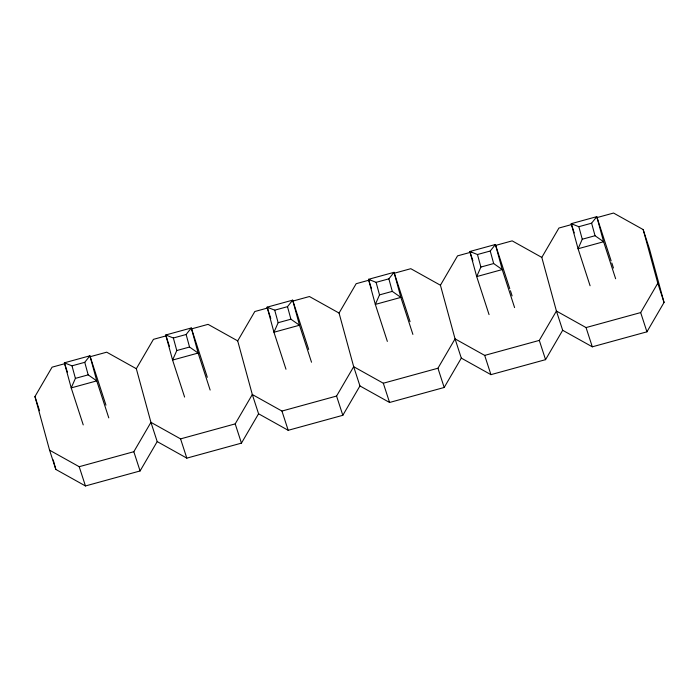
<?xml version="1.0" encoding="UTF-8"?>
<svg xmlns="http://www.w3.org/2000/svg" width="699" height="699" viewBox="0 0 699 699"><rect width="100%" height="100%" fill="white"/><g stroke="black" fill="none" stroke-linecap="round" stroke-linejoin="round"><path stroke-width="1.05" d="M108.782 417.88L96.759 380.885L71.211 387.893L64.378 362.816L71.988 365.83L75.405 378.369L71.211 387.893L83.233 424.896M210.146 390.051L198.132 353.056L172.583 360.064L165.75 334.987L173.352 338.001L176.777 350.54L172.583 360.064L184.606 397.067M311.518 362.222L299.495 325.227L273.956 332.235L267.123 307.158L274.724 310.173L278.141 322.711L273.956 332.235L285.978 369.238M412.891 334.402L400.868 297.398L375.328 304.414L368.487 279.329L376.097 282.344L379.513 294.891L375.328 304.414L387.351 341.409M514.595 307.595L502.24 269.569L476.701 276.586L469.859 251.5L477.469 254.523L480.886 267.062L476.701 276.586L489.055 314.611M615.636 278.744L603.613 241.74L578.073 248.757L571.232 223.68L578.842 226.694L582.258 239.233L578.073 248.757L590.087 285.751M166.047 335.887L153.439 339.347L136.322 368.714L150.94 422.345L157.196 441.593L140.08 470.96L85.453 485.954L55.824 469.422L49.568 450.173L34.95 396.543L52.067 367.176L64.675 363.716M49.568 450.173L79.197 466.705L133.824 451.711L150.94 422.345L180.569 438.885L186.825 458.133L241.452 443.131L258.569 413.773L252.313 394.524L237.695 340.885L254.812 311.518L268.468 307.77M180.569 438.885L235.196 423.882L252.313 394.524L281.942 411.056L288.198 430.304L342.825 415.302L359.941 385.944L353.685 366.695L339.059 313.056L356.175 283.698L369.832 279.941M281.942 411.056L336.569 396.053L353.685 366.695L383.314 383.227L389.57 402.475L444.188 387.482L461.305 358.115L455.058 338.866L440.431 285.227L457.548 255.869L471.205 252.121M383.314 383.227L437.941 368.233L455.058 338.866L484.687 355.398L490.934 374.647L545.561 359.653L562.678 330.286L556.421 311.038L541.804 257.407L558.92 228.04L572.577 224.292M484.687 355.398L539.305 340.404L556.421 311.038L586.05 327.569L592.306 346.818L646.933 331.824L664.05 302.457L649.432 248.827L643.176 229.578L613.547 213.046L596.736 217.66M586.05 327.569L640.677 312.575L657.794 283.209L643.176 229.578M71.988 365.83L84.754 362.327L89.918 355.8L105.951 405.14M173.352 338.001L186.126 334.498L191.29 327.98L207.323 377.311M274.724 310.173L287.499 306.669L292.663 300.151L308.687 349.483M376.097 282.344L388.871 278.84L394.035 272.322L410.06 321.654M477.469 254.523L490.244 251.011L495.408 244.493L509.763 288.687M578.842 226.694L591.607 223.182L596.771 216.664L611.136 260.858M89.883 356.796L106.694 352.182L136.322 368.714M191.255 328.967L208.066 324.353L237.695 340.885M292.628 301.138L309.43 296.525L339.059 313.056M394 273.309L410.802 268.696L440.431 285.227M495.364 245.489L512.175 240.867L541.804 257.407M75.405 378.369L88.179 374.865L96.759 380.885L89.918 355.8L64.378 362.816L67.384 372.069M176.777 350.54L189.543 347.036L198.132 353.056L191.29 327.98L165.75 334.987L169.42 346.293M278.141 322.711L290.915 319.207L299.495 325.227L292.663 300.151L267.123 307.158L270.793 318.464M379.513 294.891L392.288 291.378L400.868 297.398L394.035 272.322L368.487 279.329L371.492 288.582M480.886 267.062L493.66 263.549L502.24 269.569L495.408 244.493L469.859 251.5L472.865 260.753M582.258 239.233L595.032 235.729L603.613 241.74L596.771 216.664L571.232 223.68L574.237 232.924M562.678 330.286L592.306 346.818M461.305 358.115L490.934 374.647M359.941 385.944L389.57 402.475M258.569 413.773L288.198 430.304M157.196 441.593L186.825 458.133M657.794 283.209L664.05 302.457M640.677 312.575L646.933 331.824M611.8 262.911L613.469 268.049M539.305 340.404L545.561 359.653M510.427 290.74L512.105 295.878M437.941 368.233L444.188 387.482M336.569 396.053L342.825 415.302M235.196 423.882L241.452 443.131M133.824 451.711L140.08 470.96M79.197 466.705L85.453 485.954M34.95 396.543L39.555 410.724M591.607 223.182L595.032 235.729M490.244 251.011L493.66 263.549M388.871 278.84L392.288 291.378M287.499 306.669L290.915 319.207M186.126 334.498L189.543 347.036M84.754 362.327L88.179 374.865M53.246 459.959L55.824 469.422"/></g></svg>
